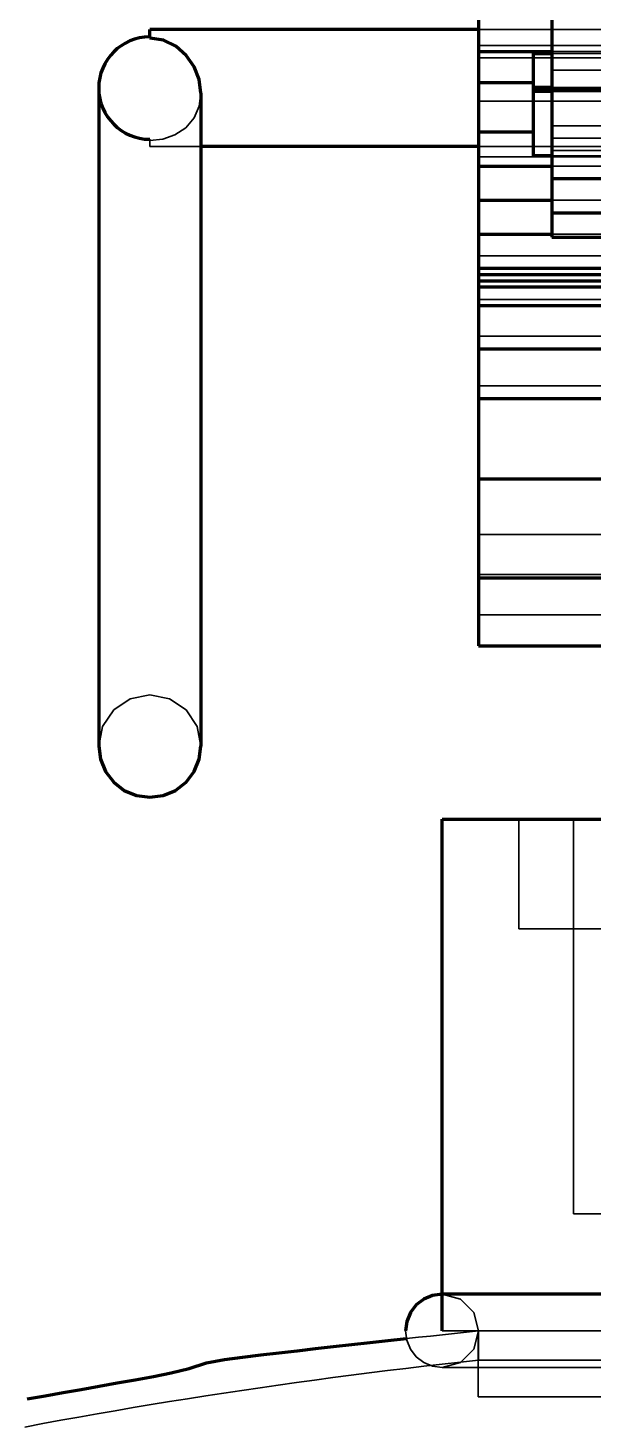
# Model space of a CAD drawing. Header units: millimetres. Extents: x 0 to 2208, y 0 to 420.
# Drawn here: x 183.86 to 186.95, y 229.82 to 237.48 of the extents above; entities that cross this region are included whole.
import ezdxf

# ---------------------------------------------------------------- set-up
doc = ezdxf.new("R2010")
doc.units = ezdxf.units.MM
doc.linetypes.add('IRAM-E-TRAZOS', pattern=[5, 4, -1])
doc.layers.add('01-VISIBLE', color=7, linetype='CONTINUOUS', lineweight=70)
doc.layers.add('02-OCULTA', color=4, linetype='IRAM-E-TRAZOS', lineweight=35)

msp = doc.modelspace()

# ---------------------------------------------------------------- linework, layer by layer
at = {"layer": '01-VISIBLE'}
for p, q in [((186.327, 239.1783), (186.327, 237.3503)), ((186.727, 238.9583), (186.727, 236.6563)), ((186.327, 237.4703), (184.527, 237.4703)), ((186.327, 237.3503), (186.727, 237.3503)), ((186.327, 237.3503), (186.327, 237.1803)), ((186.627, 237.3389), (186.727, 237.3389)), ((186.627, 237.1803), (186.627, 237.3389)), ((186.327, 237.1803), (186.627, 237.1803)), ((186.327, 237.1803), (186.327, 236.9103)), ((186.627, 236.9103), (186.627, 237.1803)), ((186.727, 237.1534), (186.627, 237.1534)), ((186.727, 237.1463), (186.627, 237.1463)), ((186.727, 237.1403), (186.627, 237.1403)), ((186.727, 237.1355), (186.627, 237.1355)), ((186.727, 237.1318), (186.627, 237.1318)), ((186.327, 236.9103), (186.627, 236.9103)), ((186.327, 236.9103), (186.327, 236.7223)), ((186.627, 236.7791), (186.627, 236.9103)), ((186.327, 236.8303), (184.807, 236.8303)), ((186.727, 236.7791), (186.627, 236.7791)), ((186.327, 236.7223), (186.727, 236.7223)), ((186.327, 236.7223), (186.327, 236.5363)), ((186.727, 236.6563), (186.727, 236.4683)), ((186.727, 236.6563), (188.7417, 236.6563)), ((186.327, 236.5363), (186.327, 236.3503)), ((186.327, 236.5363), (186.727, 236.5363)), ((186.727, 236.4683), (186.727, 236.3343)), ((186.727, 236.4683), (187.0404, 236.4683)), ((186.327, 236.3503), (186.727, 236.3503)), ((186.327, 236.3503), (186.327, 236.1643)), ((186.727, 236.3343), (187.027, 236.3343)), ((186.327, 236.1643), (187.027, 236.1643)), ((186.327, 236.1643), (186.327, 236.1303)), ((186.327, 236.1303), (186.327, 236.0963)), ((186.327, 236.1303), (187.027, 236.1303)), ((186.327, 236.0963), (186.327, 236.0623)), ((186.327, 236.0963), (187.027, 236.0963)), ((186.327, 236.0623), (186.327, 235.9603)), ((186.327, 236.0623), (187.027, 236.0623)), ((186.327, 235.9603), (186.327, 235.7243)), ((186.327, 235.9603), (187.027, 235.9603)), ((186.327, 235.7243), (186.327, 235.4523)), ((186.327, 235.7243), (187.027, 235.7243)), ((186.327, 235.4523), (186.327, 235.0123)), ((186.327, 235.4523), (187.027, 235.4523)), ((186.327, 235.0123), (186.327, 234.4703)), ((186.327, 235.0123), (187.027, 235.0123)), ((186.327, 234.4703), (186.327, 234.0983)), ((186.327, 234.4703), (187.027, 234.4703)), ((186.327, 234.0983), (187.027, 234.0983)), ((186.127, 230.3503), (186.127, 233.1503))]:
    msp.add_line(p, q, dxfattribs=at)
for points in [[(184.527, 237.4236), (184.527, 237.4314), (184.527, 237.4392), (184.527, 237.4469), (184.527, 237.4547), (184.527, 237.4625), (184.527, 237.4703)], [(184.807, 237.1218), (184.7972, 237.1968), (184.7696, 237.2671), (184.7264, 237.3292), (184.6695, 237.379), (184.6016, 237.4119), (184.527, 237.4236)], [(184.247, 237.1503), (184.247, 237.0474), (184.247, 236.9446), (184.247, 236.8417), (184.247, 236.7388), (184.247, 236.636), (184.247, 236.5331), (184.247, 236.4303), (184.247, 236.3274), (184.247, 236.2246), (184.247, 236.1217), (184.247, 236.0188), (184.247, 235.916), (184.247, 235.8131), (184.247, 235.7103), (184.247, 235.6074), (184.247, 235.5046), (184.247, 235.4017), (184.247, 235.2988), (184.247, 235.196), (184.247, 235.0931), (184.247, 234.9903), (184.247, 234.8874), (184.247, 234.7846), (184.247, 234.6817), (184.247, 234.5788), (184.247, 234.476), (184.247, 234.3731), (184.247, 234.2703), (184.247, 234.1674), (184.247, 234.0646), (184.247, 233.9617), (184.247, 233.8588), (184.247, 233.756), (184.247, 233.6531), (184.247, 233.5503)], [(184.807, 237.1218), (184.807, 237.0198), (184.807, 236.9177), (184.807, 236.8157), (184.807, 236.7137), (184.807, 236.6116), (184.807, 236.5096), (184.807, 236.4075), (184.807, 236.3055), (184.807, 236.2034), (184.807, 236.1014), (184.807, 235.9993), (184.807, 235.8973), (184.807, 235.7953), (184.807, 235.6932), (184.807, 235.5912), (184.807, 235.4891), (184.807, 235.3871), (184.807, 235.285), (184.807, 235.183), (184.807, 235.0809), (184.807, 234.9789), (184.807, 234.8769), (184.807, 234.7748), (184.807, 234.6728), (184.807, 234.5707), (184.807, 234.4687), (184.807, 234.3666), (184.807, 234.2646), (184.807, 234.1625), (184.807, 234.0605), (184.807, 233.9585), (184.807, 233.8564), (184.807, 233.7544), (184.807, 233.6523), (184.807, 233.5503)], [(184.807, 236.8303), (184.807, 236.7278), (184.807, 236.6253), (184.807, 236.5228), (184.807, 236.4203), (184.807, 236.3178), (184.807, 236.2153), (184.807, 236.1128), (184.807, 236.0103), (184.807, 235.9078), (184.807, 235.8053), (184.807, 235.7028), (184.807, 235.6003), (184.807, 235.4978), (184.807, 235.3953), (184.807, 235.2928), (184.807, 235.1903), (184.807, 235.0878), (184.807, 234.9853), (184.807, 234.8828), (184.807, 234.7803), (184.807, 234.6778), (184.807, 234.5753), (184.807, 234.4728), (184.807, 234.3703), (184.807, 234.2678), (184.807, 234.1653), (184.807, 234.0628), (184.807, 233.9603), (184.807, 233.8578), (184.807, 233.7553), (184.807, 233.6528), (184.807, 233.5503)], [(184.247, 233.5503), (184.2565, 233.4778), (184.2845, 233.4103), (184.329, 233.3523), (184.387, 233.3078), (184.4545, 233.2798), (184.527, 233.2703)], [(184.527, 233.2703), (184.5995, 233.2798), (184.667, 233.3078), (184.725, 233.3523), (184.7695, 233.4103), (184.7975, 233.4778), (184.807, 233.5503)], [(186.127, 233.1503), (186.2302, 233.1503), (186.3333, 233.1503), (186.4365, 233.1503), (186.5396, 233.1503), (186.6428, 233.1503), (186.7459, 233.1503), (186.8491, 233.1503), (186.9523, 233.1503), (187.0554, 233.1503), (187.1586, 233.1503), (187.2617, 233.1503), (187.3649, 233.1503), (187.4681, 233.1503), (187.5712, 233.1503), (187.6744, 233.1503), (187.7775, 233.1503), (187.8807, 233.1503), (187.9838, 233.1503), (188.087, 233.1503)], [(186.127, 230.5503), (186.0752, 230.5435), (186.027, 230.5235), (185.9856, 230.4917), (185.9538, 230.4503), (185.9338, 230.402), (185.927, 230.3503)], [(188.087, 230.5503), (187.9838, 230.5503), (187.8807, 230.5503), (187.7775, 230.5503), (187.6744, 230.5503), (187.5712, 230.5503), (187.4681, 230.5503), (187.3649, 230.5503), (187.2617, 230.5503), (187.1586, 230.5503), (187.0554, 230.5503), (186.9523, 230.5503), (186.8491, 230.5503), (186.7459, 230.5503), (186.6428, 230.5503), (186.5396, 230.5503), (186.4365, 230.5503), (186.3333, 230.5503), (186.2302, 230.5503), (186.127, 230.5503)], [(183.8554, 229.9774), (183.9541, 229.9949), (184.0528, 230.0123), (184.1515, 230.0298), (184.2502, 230.0474), (184.3488, 230.0653), (184.4475, 230.0831), (184.5461, 230.1011), (184.6445, 230.1203), (184.742, 230.1435), (184.8372, 230.1746), (184.9358, 230.1927), (185.0351, 230.2062), (185.1346, 230.2185), (185.2342, 230.2302), (185.3337, 230.2417), (185.4333, 230.253), (185.533, 230.2642), (185.6326, 230.2754), (185.7322, 230.2864), (185.8319, 230.2972), (185.9315, 230.308)]]:
    msp.add_lwpolyline(points, dxfattribs=at)
msp.add_arc((184.527, 237.1503), 0.28, 90, -90, dxfattribs=at)
at = {"layer": '02-OCULTA'}
for p, q in [((186.727, 237.2483), (186.727, 240.2623)), ((186.327, 237.3843), (186.327, 237.9603)), ((193.327, 237.4703), (186.327, 237.4703)), ((193.327, 237.4703), (186.327, 237.4703)), ((186.327, 237.3843), (193.327, 237.3843)), ((186.327, 237.3163), (186.327, 237.3843)), ((186.327, 237.3843), (193.327, 237.3843)), ((186.327, 237.3163), (193.327, 237.3163)), ((186.327, 237.0783), (186.327, 237.3163)), ((186.327, 237.3163), (193.327, 237.3163)), ((186.627, 237.3389), (186.627, 237.1534)), ((186.727, 237.3503), (192.927, 237.3503)), ((186.727, 237.3389), (192.927, 237.3389)), ((186.727, 236.8763), (186.727, 237.2483)), ((186.727, 237.2483), (192.927, 237.2483)), ((186.627, 237.1534), (186.627, 237.1463)), ((186.627, 237.1463), (186.627, 237.1403)), ((186.627, 237.1403), (186.627, 237.1355)), ((186.627, 237.1355), (186.627, 237.1318)), ((186.627, 237.1318), (186.627, 236.7791)), ((192.927, 237.1534), (186.727, 237.1534)), ((192.927, 237.1463), (186.727, 237.1463)), ((192.927, 237.1403), (186.727, 237.1403)), ((192.927, 237.1355), (186.727, 237.1355)), ((192.927, 237.1318), (186.727, 237.1318)), ((186.327, 237.0783), (193.327, 237.0783)), ((186.327, 236.7743), (186.327, 237.0783)), ((186.727, 236.8083), (186.727, 236.9443)), ((186.727, 236.9443), (186.727, 236.8763)), ((186.727, 236.9443), (189.1278, 236.9443)), ((186.727, 236.8763), (189.148, 236.8763)), ((184.807, 236.8303), (184.527, 236.8303)), ((193.427, 236.8303), (186.327, 236.8303)), ((193.327, 236.8303), (186.327, 236.8303)), ((186.727, 236.3343), (186.727, 236.8083)), ((186.727, 236.8083), (189.1345, 236.8083)), ((189.1838, 236.7791), (186.727, 236.7791)), ((186.327, 236.7743), (193.327, 236.7743)), ((186.327, 236.2323), (186.327, 236.7743)), ((186.727, 236.7223), (189.1625, 236.7223)), ((186.327, 236.5363), (193.327, 236.5363)), ((186.727, 236.5363), (189.2568, 236.5363)), ((186.727, 236.3503), (187.027, 236.3503)), ((186.727, 236.3343), (187.027, 236.3343)), ((186.327, 236.2323), (193.327, 236.2323)), ((186.327, 235.9943), (186.327, 236.2323)), ((186.327, 236.0963), (193.327, 236.0963)), ((186.327, 235.9943), (193.327, 235.9943)), ((186.327, 235.7923), (186.327, 235.9943)), ((186.327, 235.7923), (193.327, 235.7923)), ((186.327, 235.5203), (186.327, 235.7923)), ((186.327, 235.5203), (193.327, 235.5203)), ((186.327, 234.7083), (186.327, 235.5203)), ((186.327, 234.7083), (193.327, 234.7083)), ((186.327, 234.4883), (186.327, 234.7083)), ((186.327, 234.4883), (193.327, 234.4883)), ((186.327, 234.2683), (186.327, 234.4883)), ((186.327, 234.2683), (193.327, 234.2683)), ((186.327, 234.0983), (186.327, 234.2683)), ((186.327, 234.0983), (193.327, 234.0983)), ((186.547, 232.5503), (186.547, 233.1503)), ((186.847, 230.9903), (186.847, 233.1503)), ((186.325, 229.9899), (186.325, 230.3503)), ((186.327, 230.3503), (186.327, 230.1899))]:
    msp.add_line(p, q, dxfattribs=at)
for points in [[(184.527, 237.4703), (184.527, 237.4625), (184.527, 237.4547), (184.527, 237.4469), (184.527, 237.4392), (184.527, 237.4314), (184.527, 237.4236)], [(186.327, 237.4703), (186.327, 237.3636), (186.327, 237.2569), (186.327, 237.1503), (186.327, 237.0436), (186.327, 236.9369), (186.327, 236.8303)], [(186.327, 236.8303), (186.327, 236.9369), (186.327, 237.0436), (186.327, 237.1503), (186.327, 237.2569), (186.327, 237.3636), (186.327, 237.4703)], [(184.527, 237.4236), (184.527, 237.4247), (184.527, 237.4258), (184.527, 237.4269), (184.527, 237.4281), (184.527, 237.4292), (184.527, 237.4303)], [(184.527, 237.4303), (184.527, 237.4292), (184.527, 237.4281), (184.527, 237.4269), (184.527, 237.4258), (184.527, 237.4247), (184.527, 237.4236)], [(184.807, 237.1218), (184.7972, 237.1968), (184.7696, 237.2671), (184.7264, 237.3292), (184.6695, 237.379), (184.6016, 237.4119), (184.527, 237.4236)], [(184.247, 237.1503), (184.247, 237.0474), (184.247, 236.9446), (184.247, 236.8417), (184.247, 236.7388), (184.247, 236.636), (184.247, 236.5331), (184.247, 236.4303), (184.247, 236.3274), (184.247, 236.2246), (184.247, 236.1217), (184.247, 236.0188), (184.247, 235.916), (184.247, 235.8131), (184.247, 235.7103), (184.247, 235.6074), (184.247, 235.5046), (184.247, 235.4017), (184.247, 235.2988), (184.247, 235.196), (184.247, 235.0931), (184.247, 234.9903), (184.247, 234.8874), (184.247, 234.7846), (184.247, 234.6817), (184.247, 234.5788), (184.247, 234.476), (184.247, 234.3731), (184.247, 234.2703), (184.247, 234.1674), (184.247, 234.0646), (184.247, 233.9617), (184.247, 233.8588), (184.247, 233.756), (184.247, 233.6531), (184.247, 233.5503)], [(184.527, 236.8636), (184.5974, 236.8712), (184.6643, 236.8943), (184.7233, 236.9333), (184.7693, 236.987), (184.7977, 237.0517), (184.807, 237.1218)], [(184.527, 236.8636), (184.5974, 236.8712), (184.6643, 236.8943), (184.7233, 236.9333), (184.7693, 236.987), (184.7977, 237.0517), (184.807, 237.1218)], [(184.807, 237.1218), (184.807, 237.0732), (184.807, 237.0246), (184.807, 236.9761), (184.807, 236.9275), (184.807, 236.8789), (184.807, 236.8303)], [(184.527, 236.8703), (184.527, 236.8692), (184.527, 236.8681), (184.527, 236.8669), (184.527, 236.8658), (184.527, 236.8647), (184.527, 236.8636)], [(184.527, 236.8636), (184.527, 236.8647), (184.527, 236.8658), (184.527, 236.8669), (184.527, 236.8681), (184.527, 236.8692), (184.527, 236.8703)], [(184.527, 236.8636), (184.527, 236.8581), (184.527, 236.8525), (184.527, 236.8469), (184.527, 236.8414), (184.527, 236.8358), (184.527, 236.8303)], [(184.527, 236.8303), (184.527, 236.8358), (184.527, 236.8414), (184.527, 236.8469), (184.527, 236.8525), (184.527, 236.8581), (184.527, 236.8636)], [(184.247, 233.5503), (184.2683, 233.6574), (184.329, 233.7483), (184.4198, 233.809), (184.527, 233.8303), (184.6342, 233.809), (184.725, 233.7483), (184.7857, 233.6574), (184.807, 233.5503)], [(187.027, 233.1503), (186.927, 233.1503), (186.827, 233.1503), (186.727, 233.1503), (186.627, 233.1503), (186.527, 233.1503), (186.427, 233.1503), (186.327, 233.1503), (186.227, 233.1503), (186.127, 233.1503)], [(186.957, 233.1503), (186.8545, 233.1503), (186.752, 233.1503), (186.6495, 233.1503), (186.547, 233.1503)], [(186.547, 233.1503), (186.6479, 233.1503), (186.7488, 233.1503), (186.8498, 233.1503), (186.9507, 233.1503), (187.0516, 233.1503)], [(187.0525, 233.1503), (186.9498, 233.1503), (186.847, 233.1503)], [(186.847, 233.1503), (186.948, 233.1503), (187.049, 233.1503)], [(186.957, 232.5503), (186.8545, 232.5503), (186.752, 232.5503), (186.6495, 232.5503), (186.547, 232.5503)], [(186.547, 232.5503), (186.6479, 232.5503), (186.7488, 232.5503), (186.8498, 232.5503), (186.9507, 232.5503), (187.0516, 232.5503)], [(187.0525, 230.9903), (186.9498, 230.9903), (186.847, 230.9903)], [(186.847, 230.9903), (186.948, 230.9903), (187.049, 230.9903)], [(187.027, 230.5503), (186.927, 230.5503), (186.827, 230.5503), (186.727, 230.5503), (186.627, 230.5503), (186.527, 230.5503), (186.427, 230.5503), (186.327, 230.5503), (186.227, 230.5503), (186.127, 230.5503)], [(186.127, 230.5503), (186.227, 230.5235), (186.3002, 230.4503), (186.327, 230.3503), (186.3002, 230.2503), (186.227, 230.1771), (186.127, 230.1503)], [(185.927, 230.3503), (185.9338, 230.2985), (185.9538, 230.2503), (185.9856, 230.2089), (186.027, 230.1771), (186.0752, 230.1571), (186.127, 230.1503)], [(185.9315, 230.308), (185.9974, 230.315), (186.0634, 230.3219), (186.1293, 230.3288), (186.1952, 230.3358), (186.2611, 230.3428), (186.327, 230.3503)], [(187.027, 230.3503), (186.927, 230.3503), (186.827, 230.3503), (186.727, 230.3503), (186.627, 230.3503), (186.527, 230.3503), (186.427, 230.3503), (186.327, 230.3503), (186.227, 230.3503), (186.127, 230.3503)], [(186.127, 230.3503), (186.227, 230.3503), (186.327, 230.3503), (186.427, 230.3503), (186.527, 230.3503), (186.627, 230.3503), (186.727, 230.3503), (186.827, 230.3503), (186.927, 230.3503), (187.027, 230.3503)], [(187.0254, 230.3503), (186.9253, 230.3503), (186.8253, 230.3503), (186.7252, 230.3503), (186.6252, 230.3503), (186.5251, 230.3503), (186.4251, 230.3503), (186.325, 230.3503)], [(186.325, 230.3503), (186.4251, 230.3503), (186.5251, 230.3503), (186.6252, 230.3503), (186.7252, 230.3503), (186.8253, 230.3503), (186.9253, 230.3503), (187.0254, 230.3503)], [(187.0476, 230.3503), (186.9446, 230.3503), (186.8417, 230.3503), (186.7388, 230.3503), (186.6358, 230.3503), (186.5329, 230.3503), (186.4299, 230.3503), (186.327, 230.3503)], [(186.327, 230.3503), (186.4284, 230.3503), (186.5299, 230.3503), (186.6313, 230.3503), (186.7328, 230.3503), (186.8342, 230.3503), (186.9357, 230.3503), (187.0371, 230.3503)], [(186.327, 230.1899), (186.2271, 230.179), (186.1272, 230.1679), (186.0274, 230.1564), (185.9276, 230.1446), (185.8278, 230.1325), (185.7281, 230.1201), (185.6284, 230.1074), (185.5288, 230.0944), (185.4292, 230.0811), (185.3297, 230.0674), (185.2301, 230.0534), (185.1307, 230.0391), (185.0313, 230.0245), (184.9319, 230.0096), (184.8326, 229.9944), (184.7333, 229.9788), (184.6341, 229.9629), (184.5349, 229.9467), (184.4358, 229.9301), (184.3367, 229.9133), (184.2377, 229.8961), (184.1388, 229.8786), (184.0399, 229.8607), (183.941, 229.8425), (183.8423, 229.824)], [(186.127, 230.1503), (186.227, 230.1503), (186.327, 230.1503), (186.427, 230.1503), (186.527, 230.1503), (186.627, 230.1503), (186.727, 230.1503), (186.827, 230.1503), (186.927, 230.1503), (187.027, 230.1503)], [(186.127, 230.1503), (186.227, 230.1503), (186.327, 230.1503), (186.427, 230.1503), (186.527, 230.1503), (186.627, 230.1503), (186.727, 230.1503), (186.827, 230.1503), (186.927, 230.1503), (187.027, 230.1503)], [(187.027, 230.1899), (186.927, 230.1899), (186.827, 230.1899), (186.727, 230.1899), (186.627, 230.1899), (186.527, 230.1899), (186.427, 230.1899), (186.327, 230.1899)], [(186.327, 230.1899), (186.427, 230.1899), (186.527, 230.1899), (186.627, 230.1899), (186.727, 230.1899), (186.827, 230.1899), (186.927, 230.1899), (187.027, 230.1899)], [(187.0254, 229.9899), (186.9253, 229.9899), (186.8253, 229.9899), (186.7252, 229.9899), (186.6252, 229.9899), (186.5251, 229.9899), (186.4251, 229.9899), (186.325, 229.9899)], [(186.325, 229.9899), (186.4251, 229.9899), (186.5251, 229.9899), (186.6252, 229.9899), (186.7252, 229.9899), (186.8253, 229.9899), (186.9253, 229.9899), (187.0254, 229.9899)]]:
    msp.add_lwpolyline(points, dxfattribs=at)

doc.saveas('drawing.dxf')
